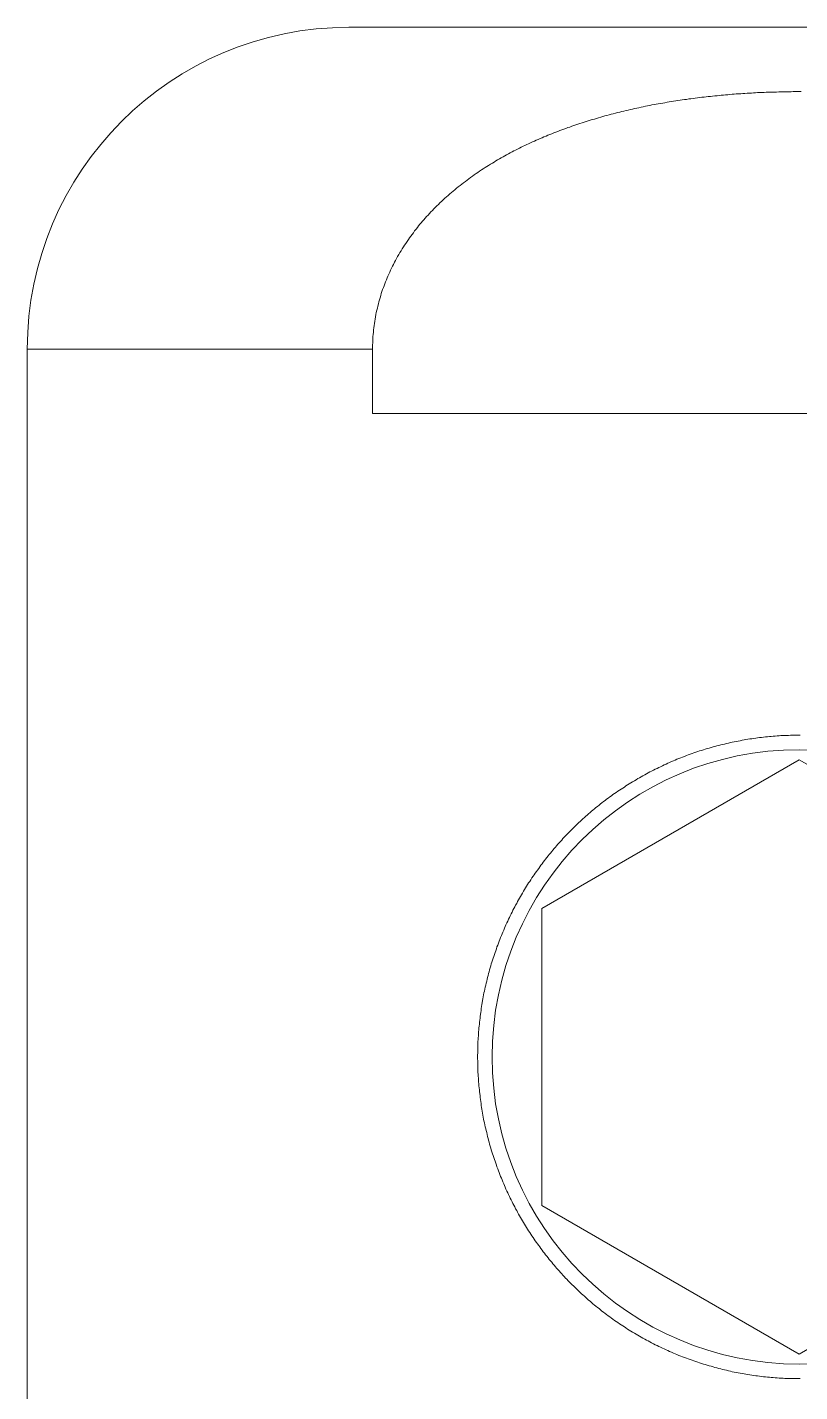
# Model space of a CAD drawing. Header units: millimetres. Extents: x 5622 to 8918, y 2044 to 6634.
# Drawn here: x 5752.42 to 5758.42, y 3713.23 to 3723.83 of the extents above; entities that cross this region are included whole.
import ezdxf

# ---------------------------------------------------------------- set-up
doc = ezdxf.new("R2010")
doc.units = ezdxf.units.MM
doc.layers.add('F_FERRAMENTA', color=253, linetype='Continuous', lineweight=5)

# ---------------------------------------------------------------- blocks, each defined once
blk = doc.blocks.new('PIEDINO_infilare_H.52_prospetto_fronte')
at = {"layer": 'F_FERRAMENTA'}
for p, q in [((-45528.253, 10925.219), (-45521.253, 10925.219)), ((-45524.769, 10924.719), (-45524.753, 10924.719)), ((-45524.738, 10924.719), (-45524.753, 10924.719)), ((-45524.722, 10924.719), (-45524.738, 10924.719)), ((-45524.706, 10924.719), (-45524.722, 10924.719)), ((-45524.69, 10924.718), (-45524.706, 10924.719)), ((-45524.674, 10924.718), (-45524.69, 10924.718)), ((-45524.658, 10924.718), (-45524.674, 10924.718)), ((-45524.642, 10924.718), (-45524.658, 10924.718)), ((-45524.626, 10924.717), (-45524.642, 10924.718)), ((-45524.61, 10924.717), (-45524.626, 10924.717)), ((-45524.594, 10924.717), (-45524.61, 10924.717)), ((-45524.577, 10924.716), (-45524.594, 10924.717)), ((-45524.561, 10924.716), (-45524.577, 10924.716)), ((-45524.545, 10924.715), (-45524.561, 10924.716)), ((-45524.529, 10924.715), (-45524.545, 10924.715)), ((-45524.512, 10924.714), (-45524.529, 10924.715)), ((-45524.496, 10924.714), (-45524.512, 10924.714)), ((-45524.48, 10924.713), (-45524.496, 10924.714)), ((-45524.463, 10924.712), (-45524.48, 10924.713)), ((-45524.447, 10924.712), (-45524.463, 10924.712)), ((-45524.43, 10924.711), (-45524.447, 10924.712)), ((-45524.414, 10924.71), (-45524.43, 10924.711)), ((-45524.397, 10924.709), (-45524.414, 10924.71)), ((-45524.381, 10924.708), (-45524.397, 10924.709)), ((-45524.364, 10924.707), (-45524.381, 10924.708)), ((-45524.348, 10924.706), (-45524.364, 10924.707)), ((-45524.331, 10924.705), (-45524.348, 10924.706)), ((-45524.314, 10924.704), (-45524.331, 10924.705)), ((-45524.298, 10924.703), (-45524.314, 10924.704)), ((-45524.281, 10924.702), (-45524.298, 10924.703)), ((-45524.264, 10924.701), (-45524.281, 10924.702)), ((-45524.248, 10924.699), (-45524.264, 10924.701)), ((-45524.231, 10924.698), (-45524.248, 10924.699)), ((-45524.214, 10924.697), (-45524.231, 10924.698)), ((-45524.198, 10924.695), (-45524.214, 10924.697)), ((-45524.181, 10924.694), (-45524.198, 10924.695)), ((-45524.164, 10924.692), (-45524.181, 10924.694)), ((-45524.147, 10924.691), (-45524.164, 10924.692)), ((-45524.13, 10924.689), (-45524.147, 10924.691)), ((-45524.114, 10924.687), (-45524.13, 10924.689)), ((-45524.097, 10924.686), (-45524.114, 10924.687)), ((-45524.08, 10924.684), (-45524.097, 10924.686)), ((-45524.063, 10924.682), (-45524.08, 10924.684)), ((-45524.046, 10924.68), (-45524.063, 10924.682)), ((-45524.029, 10924.678), (-45524.046, 10924.68)), ((-45524.013, 10924.677), (-45524.029, 10924.678)), ((-45523.996, 10924.675), (-45524.013, 10924.677)), ((-45523.979, 10924.673), (-45523.996, 10924.675)), ((-45523.962, 10924.67), (-45523.979, 10924.673)), ((-45523.945, 10924.668), (-45523.962, 10924.67)), ((-45523.928, 10924.666), (-45523.945, 10924.668)), ((-45523.911, 10924.664), (-45523.928, 10924.666)), ((-45523.894, 10924.662), (-45523.911, 10924.664)), ((-45523.877, 10924.659), (-45523.894, 10924.662)), ((-45523.861, 10924.657), (-45523.877, 10924.659)), ((-45523.844, 10924.654), (-45523.861, 10924.657)), ((-45523.827, 10924.652), (-45523.844, 10924.654)), ((-45523.81, 10924.649), (-45523.827, 10924.652)), ((-45523.793, 10924.647), (-45523.81, 10924.649)), ((-45523.776, 10924.644), (-45523.793, 10924.647)), ((-45523.759, 10924.641), (-45523.776, 10924.644)), ((-45523.742, 10924.639), (-45523.759, 10924.641)), ((-45523.726, 10924.636), (-45523.742, 10924.639)), ((-45523.709, 10924.633), (-45523.726, 10924.636)), ((-45523.692, 10924.63), (-45523.709, 10924.633)), ((-45523.675, 10924.627), (-45523.692, 10924.63)), ((-45523.658, 10924.624), (-45523.675, 10924.627)), ((-45523.641, 10924.621), (-45523.658, 10924.624)), ((-45523.625, 10924.618), (-45523.641, 10924.621)), ((-45523.608, 10924.615), (-45523.625, 10924.618)), ((-45523.591, 10924.611), (-45523.608, 10924.615)), ((-45523.574, 10924.608), (-45523.591, 10924.611)), ((-45523.557, 10924.605), (-45523.574, 10924.608)), ((-45523.541, 10924.601), (-45523.557, 10924.605)), ((-45523.524, 10924.598), (-45523.541, 10924.601)), ((-45523.507, 10924.594), (-45523.524, 10924.598)), ((-45523.491, 10924.591), (-45523.507, 10924.594)), ((-45523.474, 10924.587), (-45523.491, 10924.591)), ((-45523.457, 10924.583), (-45523.474, 10924.587)), ((-45523.441, 10924.58), (-45523.457, 10924.583)), ((-45523.424, 10924.576), (-45523.441, 10924.58)), ((-45523.407, 10924.572), (-45523.424, 10924.576)), ((-45523.391, 10924.568), (-45523.407, 10924.572)), ((-45523.374, 10924.564), (-45523.391, 10924.568)), ((-45523.358, 10924.56), (-45523.374, 10924.564)), ((-45523.341, 10924.556), (-45523.358, 10924.56)), ((-45523.325, 10924.552), (-45523.341, 10924.556)), ((-45523.308, 10924.547), (-45523.325, 10924.552)), ((-45523.292, 10924.543), (-45523.308, 10924.547)), ((-45523.275, 10924.539), (-45523.292, 10924.543)), ((-45523.259, 10924.534), (-45523.275, 10924.539)), ((-45523.243, 10924.53), (-45523.259, 10924.534)), ((-45523.226, 10924.525), (-45523.243, 10924.53)), ((-45523.21, 10924.521), (-45523.226, 10924.525)), ((-45523.194, 10924.516), (-45523.21, 10924.521)), ((-45523.178, 10924.511), (-45523.194, 10924.516)), ((-45523.161, 10924.506), (-45523.178, 10924.511)), ((-45523.145, 10924.502), (-45523.161, 10924.506)), ((-45523.129, 10924.497), (-45523.145, 10924.502)), ((-45523.113, 10924.492), (-45523.129, 10924.497)), ((-45523.097, 10924.487), (-45523.113, 10924.492)), ((-45523.081, 10924.482), (-45523.097, 10924.487)), ((-45523.065, 10924.476), (-45523.081, 10924.482)), ((-45523.049, 10924.471), (-45523.065, 10924.476)), ((-45523.033, 10924.466), (-45523.049, 10924.471)), ((-45523.017, 10924.461), (-45523.033, 10924.466)), ((-45523.001, 10924.455), (-45523.017, 10924.461)), ((-45522.986, 10924.45), (-45523.001, 10924.455)), ((-45522.97, 10924.444), (-45522.986, 10924.45)), ((-45522.954, 10924.439), (-45522.97, 10924.444)), ((-45522.939, 10924.433), (-45522.954, 10924.439)), ((-45522.923, 10924.427), (-45522.939, 10924.433)), ((-45522.907, 10924.422), (-45522.923, 10924.427)), ((-45522.892, 10924.416), (-45522.907, 10924.422)), ((-45522.876, 10924.41), (-45522.892, 10924.416)), ((-45522.861, 10924.404), (-45522.876, 10924.41)), ((-45522.846, 10924.398), (-45522.861, 10924.404)), ((-45522.83, 10924.392), (-45522.846, 10924.398)), ((-45522.815, 10924.386), (-45522.83, 10924.392)), ((-45522.8, 10924.38), (-45522.815, 10924.386)), ((-45522.785, 10924.374), (-45522.8, 10924.38)), ((-45522.769, 10924.367), (-45522.785, 10924.374)), ((-45522.754, 10924.361), (-45522.769, 10924.367)), ((-45522.739, 10924.354), (-45522.754, 10924.361)), ((-45522.724, 10924.348), (-45522.739, 10924.354)), ((-45522.709, 10924.341), (-45522.724, 10924.348)), ((-45522.695, 10924.335), (-45522.709, 10924.341)), ((-45522.68, 10924.328), (-45522.695, 10924.335)), ((-45522.665, 10924.321), (-45522.68, 10924.328)), ((-45522.65, 10924.314), (-45522.665, 10924.321)), ((-45522.636, 10924.308), (-45522.65, 10924.314)), ((-45522.621, 10924.301), (-45522.636, 10924.308)), ((-45522.607, 10924.294), (-45522.621, 10924.301)), ((-45522.592, 10924.287), (-45522.607, 10924.294)), ((-45522.578, 10924.279), (-45522.592, 10924.287)), ((-45522.563, 10924.272), (-45522.578, 10924.279)), ((-45522.549, 10924.265), (-45522.563, 10924.272)), ((-45522.535, 10924.258), (-45522.549, 10924.265)), ((-45522.521, 10924.25), (-45522.535, 10924.258)), ((-45522.507, 10924.243), (-45522.521, 10924.25)), ((-45522.493, 10924.235), (-45522.507, 10924.243)), ((-45522.479, 10924.228), (-45522.493, 10924.235)), ((-45522.465, 10924.22), (-45522.479, 10924.228)), ((-45522.451, 10924.212), (-45522.465, 10924.22)), ((-45522.437, 10924.205), (-45522.451, 10924.212)), ((-45522.423, 10924.197), (-45522.437, 10924.205)), ((-45522.409, 10924.189), (-45522.423, 10924.197)), ((-45522.396, 10924.18), (-45522.409, 10924.189)), ((-45522.382, 10924.172), (-45522.396, 10924.18)), ((-45522.368, 10924.164), (-45522.382, 10924.172)), ((-45522.354, 10924.155), (-45522.368, 10924.164)), ((-45522.339, 10924.146), (-45522.354, 10924.155)), ((-45522.325, 10924.137), (-45522.339, 10924.146)), ((-45522.311, 10924.129), (-45522.325, 10924.137)), ((-45522.297, 10924.119), (-45522.311, 10924.129)), ((-45522.283, 10924.11), (-45522.297, 10924.119)), ((-45522.269, 10924.101), (-45522.283, 10924.11)), ((-45522.255, 10924.091), (-45522.269, 10924.101)), ((-45522.241, 10924.082), (-45522.255, 10924.091)), ((-45522.227, 10924.072), (-45522.241, 10924.082)), ((-45522.213, 10924.062), (-45522.227, 10924.072)), ((-45522.199, 10924.052), (-45522.213, 10924.062)), ((-45522.185, 10924.042), (-45522.199, 10924.052)), ((-45522.171, 10924.032), (-45522.185, 10924.042)), ((-45522.158, 10924.021), (-45522.171, 10924.032)), ((-45522.144, 10924.011), (-45522.158, 10924.021)), ((-45522.13, 10924.001), (-45522.144, 10924.011)), ((-45522.117, 10923.99), (-45522.13, 10924.001)), ((-45522.103, 10923.979), (-45522.117, 10923.99)), ((-45522.09, 10923.968), (-45522.103, 10923.979)), ((-45522.076, 10923.957), (-45522.09, 10923.968)), ((-45522.063, 10923.946), (-45522.076, 10923.957)), ((-45522.05, 10923.935), (-45522.063, 10923.946)), ((-45522.037, 10923.924), (-45522.05, 10923.935)), ((-45522.024, 10923.913), (-45522.037, 10923.924)), ((-45522.011, 10923.901), (-45522.024, 10923.913)), ((-45521.999, 10923.89), (-45522.011, 10923.901)), ((-45521.986, 10923.878), (-45521.999, 10923.89)), ((-45521.974, 10923.867), (-45521.986, 10923.878)), ((-45521.961, 10923.855), (-45521.974, 10923.867)), ((-45521.949, 10923.843), (-45521.961, 10923.855)), ((-45521.937, 10923.832), (-45521.949, 10923.843)), ((-45521.925, 10923.82), (-45521.937, 10923.832)), ((-45521.914, 10923.808), (-45521.925, 10923.82)), ((-45521.902, 10923.796), (-45521.914, 10923.808)), ((-45521.891, 10923.784), (-45521.902, 10923.796)), ((-45521.879, 10923.772), (-45521.891, 10923.784)), ((-45521.868, 10923.76), (-45521.879, 10923.772)), ((-45521.857, 10923.748), (-45521.868, 10923.76)), ((-45521.847, 10923.736), (-45521.857, 10923.748)), ((-45521.836, 10923.724), (-45521.847, 10923.736)), ((-45521.826, 10923.712), (-45521.836, 10923.724)), ((-45521.815, 10923.7), (-45521.826, 10923.712)), ((-45521.805, 10923.688), (-45521.815, 10923.7)), ((-45521.795, 10923.675), (-45521.805, 10923.688)), ((-45521.785, 10923.663), (-45521.795, 10923.675)), ((-45521.775, 10923.65), (-45521.785, 10923.663)), ((-45521.764, 10923.637), (-45521.775, 10923.65)), ((-45521.754, 10923.623), (-45521.764, 10923.637)), ((-45521.744, 10923.61), (-45521.754, 10923.623)), ((-45521.734, 10923.596), (-45521.744, 10923.61)), ((-45521.724, 10923.583), (-45521.734, 10923.596)), ((-45521.715, 10923.569), (-45521.724, 10923.583)), ((-45521.705, 10923.555), (-45521.715, 10923.569)), ((-45521.695, 10923.54), (-45521.705, 10923.555)), ((-45521.686, 10923.526), (-45521.695, 10923.54)), ((-45521.677, 10923.512), (-45521.686, 10923.526)), ((-45521.667, 10923.497), (-45521.677, 10923.512)), ((-45521.658, 10923.482), (-45521.667, 10923.497)), ((-45521.649, 10923.468), (-45521.658, 10923.482)), ((-45521.641, 10923.453), (-45521.649, 10923.468)), ((-45521.632, 10923.438), (-45521.641, 10923.453)), ((-45521.624, 10923.423), (-45521.632, 10923.438)), ((-45521.615, 10923.408), (-45521.624, 10923.423)), ((-45521.607, 10923.393), (-45521.615, 10923.408)), ((-45521.6, 10923.377), (-45521.607, 10923.393)), ((-45521.592, 10923.362), (-45521.6, 10923.377)), ((-45521.584, 10923.347), (-45521.592, 10923.362)), ((-45521.577, 10923.332), (-45521.584, 10923.347)), ((-45521.57, 10923.317), (-45521.577, 10923.332)), ((-45521.563, 10923.301), (-45521.57, 10923.317)), ((-45521.556, 10923.286), (-45521.563, 10923.301)), ((-45521.55, 10923.271), (-45521.556, 10923.286)), ((-45521.544, 10923.256), (-45521.55, 10923.271)), ((-45521.538, 10923.241), (-45521.544, 10923.256)), ((-45521.532, 10923.226), (-45521.538, 10923.241)), ((-45521.526, 10923.211), (-45521.532, 10923.226)), ((-45521.521, 10923.196), (-45521.526, 10923.211)), ((-45521.515, 10923.181), (-45521.521, 10923.196)), ((-45521.51, 10923.166), (-45521.515, 10923.181)), ((-45521.505, 10923.15), (-45521.51, 10923.166)), ((-45521.5, 10923.134), (-45521.505, 10923.15)), ((-45521.495, 10923.118), (-45521.5, 10923.134)), ((-45521.491, 10923.102), (-45521.495, 10923.118)), ((-45521.486, 10923.086), (-45521.491, 10923.102)), ((-45521.482, 10923.07), (-45521.486, 10923.086)), ((-45521.478, 10923.053), (-45521.482, 10923.07)), ((-45521.474, 10923.036), (-45521.478, 10923.053)), ((-45521.47, 10923.02), (-45521.474, 10923.036)), ((-45521.466, 10923.003), (-45521.47, 10923.02)), ((-45521.463, 10922.986), (-45521.466, 10923.003)), ((-45521.46, 10922.969), (-45521.463, 10922.986)), ((-45521.457, 10922.952), (-45521.46, 10922.969)), ((-45521.454, 10922.935), (-45521.457, 10922.952)), ((-45521.451, 10922.918), (-45521.454, 10922.935)), ((-45521.449, 10922.901), (-45521.451, 10922.918)), ((-45521.447, 10922.884), (-45521.449, 10922.901)), ((-45521.445, 10922.867), (-45521.447, 10922.884)), ((-45521.443, 10922.85), (-45521.445, 10922.867)), ((-45521.442, 10922.833), (-45521.443, 10922.85)), ((-45521.44, 10922.816), (-45521.442, 10922.833)), ((-45521.439, 10922.8), (-45521.44, 10922.816)), ((-45521.438, 10922.783), (-45521.439, 10922.8)), ((-45521.438, 10922.767), (-45521.438, 10922.783)), ((-45521.437, 10922.751), (-45521.438, 10922.767)), ((-45521.437, 10922.735), (-45521.437, 10922.751)), ((-45521.437, 10922.719), (-45521.437, 10922.735)), ((-45521.437, 10922.719), (-45518.753, 10922.719)), ((-45521.437, 10922.219), (-45521.437, 10922.719)), ((-45518.753, 10865.219), (-45518.753, 10922.719)), ((-45528.07, 10922.219), (-45521.437, 10922.219)), ((-45524.761, 10919.719), (-45524.746, 10919.719)), ((-45524.731, 10919.719), (-45524.746, 10919.719)), ((-45524.716, 10919.718), (-45524.731, 10919.719)), ((-45524.701, 10919.718), (-45524.716, 10919.718)), ((-45524.686, 10919.718), (-45524.701, 10919.718)), ((-45524.671, 10919.717), (-45524.686, 10919.718)), ((-45524.657, 10919.717), (-45524.671, 10919.717)), ((-45524.642, 10919.716), (-45524.657, 10919.717)), ((-45524.627, 10919.715), (-45524.642, 10919.716)), ((-45524.611, 10919.715), (-45524.627, 10919.715)), ((-45524.596, 10919.714), (-45524.611, 10919.715)), ((-45524.581, 10919.713), (-45524.596, 10919.714)), ((-45524.566, 10919.712), (-45524.581, 10919.713)), ((-45524.551, 10919.71), (-45524.566, 10919.712)), ((-45524.536, 10919.709), (-45524.551, 10919.71)), ((-45524.521, 10919.708), (-45524.536, 10919.709)), ((-45524.506, 10919.706), (-45524.521, 10919.708)), ((-45524.491, 10919.705), (-45524.506, 10919.706)), ((-45524.476, 10919.703), (-45524.491, 10919.705)), ((-45524.46, 10919.701), (-45524.476, 10919.703)), ((-45524.445, 10919.7), (-45524.46, 10919.701)), ((-45524.43, 10919.698), (-45524.445, 10919.7)), ((-45524.415, 10919.696), (-45524.43, 10919.698)), ((-45524.4, 10919.694), (-45524.415, 10919.696)), ((-45524.385, 10919.691), (-45524.4, 10919.694)), ((-45524.369, 10919.689), (-45524.385, 10919.691)), ((-45524.354, 10919.687), (-45524.369, 10919.689)), ((-45524.339, 10919.684), (-45524.354, 10919.687)), ((-45524.324, 10919.682), (-45524.339, 10919.684)), ((-45524.309, 10919.679), (-45524.324, 10919.682)), ((-45524.294, 10919.676), (-45524.309, 10919.679)), ((-45524.278, 10919.673), (-45524.294, 10919.676)), ((-45524.263, 10919.67), (-45524.278, 10919.673)), ((-45524.248, 10919.667), (-45524.263, 10919.67)), ((-45524.233, 10919.664), (-45524.248, 10919.667)), ((-45524.218, 10919.661), (-45524.233, 10919.664)), ((-45524.203, 10919.657), (-45524.218, 10919.661)), ((-45524.188, 10919.654), (-45524.203, 10919.657)), ((-45524.173, 10919.65), (-45524.188, 10919.654)), ((-45524.158, 10919.647), (-45524.173, 10919.65)), ((-45524.143, 10919.643), (-45524.158, 10919.647)), ((-45524.128, 10919.639), (-45524.143, 10919.643)), ((-45524.113, 10919.635), (-45524.128, 10919.639)), ((-45524.098, 10919.631), (-45524.113, 10919.635)), ((-45524.083, 10919.627), (-45524.098, 10919.631)), ((-45524.068, 10919.623), (-45524.083, 10919.627)), ((-45524.053, 10919.618), (-45524.068, 10919.623)), ((-45524.038, 10919.614), (-45524.053, 10919.618)), ((-45524.023, 10919.61), (-45524.038, 10919.614)), ((-45524.008, 10919.605), (-45524.023, 10919.61)), ((-45523.993, 10919.6), (-45524.008, 10919.605)), ((-45523.978, 10919.596), (-45523.993, 10919.6)), ((-45523.964, 10919.591), (-45523.978, 10919.596)), ((-45523.949, 10919.586), (-45523.964, 10919.591)), ((-45523.934, 10919.581), (-45523.949, 10919.586)), ((-45523.92, 10919.576), (-45523.934, 10919.581)), ((-45523.905, 10919.57), (-45523.92, 10919.576)), ((-45526.753, 10918.373), (-45524.753, 10919.528)), ((-45522.753, 10918.373), (-45524.753, 10919.528)), ((-45523.89, 10919.565), (-45523.905, 10919.57)), ((-45523.876, 10919.56), (-45523.89, 10919.565)), ((-45523.861, 10919.554), (-45523.876, 10919.56)), ((-45523.847, 10919.548), (-45523.861, 10919.554)), ((-45523.832, 10919.543), (-45523.847, 10919.548)), ((-45523.818, 10919.537), (-45523.832, 10919.543)), ((-45523.803, 10919.531), (-45523.818, 10919.537)), ((-45523.789, 10919.525), (-45523.803, 10919.531)), ((-45523.775, 10919.519), (-45523.789, 10919.525)), ((-45523.76, 10919.513), (-45523.775, 10919.519)), ((-45523.746, 10919.507), (-45523.76, 10919.513)), ((-45523.732, 10919.501), (-45523.746, 10919.507)), ((-45523.718, 10919.494), (-45523.732, 10919.501)), ((-45523.704, 10919.488), (-45523.718, 10919.494)), ((-45523.69, 10919.481), (-45523.704, 10919.488)), ((-45523.676, 10919.474), (-45523.69, 10919.481)), ((-45523.662, 10919.468), (-45523.676, 10919.474)), ((-45523.648, 10919.461), (-45523.662, 10919.468)), ((-45523.634, 10919.454), (-45523.648, 10919.461)), ((-45523.62, 10919.447), (-45523.634, 10919.454)), ((-45523.606, 10919.44), (-45523.62, 10919.447)), ((-45523.593, 10919.433), (-45523.606, 10919.44)), ((-45523.579, 10919.426), (-45523.593, 10919.433)), ((-45523.565, 10919.418), (-45523.579, 10919.426)), ((-45523.552, 10919.411), (-45523.565, 10919.418)), ((-45523.538, 10919.404), (-45523.552, 10919.411)), ((-45523.525, 10919.396), (-45523.538, 10919.404)), ((-45523.511, 10919.388), (-45523.525, 10919.396)), ((-45523.498, 10919.381), (-45523.511, 10919.388)), ((-45523.485, 10919.373), (-45523.498, 10919.381)), ((-45523.472, 10919.365), (-45523.485, 10919.373)), ((-45523.458, 10919.357), (-45523.472, 10919.365)), ((-45523.445, 10919.349), (-45523.458, 10919.357)), ((-45523.432, 10919.341), (-45523.445, 10919.349)), ((-45523.419, 10919.333), (-45523.432, 10919.341)), ((-45523.406, 10919.325), (-45523.419, 10919.333)), ((-45523.394, 10919.316), (-45523.406, 10919.325)), ((-45523.381, 10919.308), (-45523.394, 10919.316)), ((-45523.368, 10919.3), (-45523.381, 10919.308)), ((-45523.355, 10919.291), (-45523.368, 10919.3)), ((-45523.343, 10919.283), (-45523.355, 10919.291)), ((-45523.33, 10919.274), (-45523.343, 10919.283)), ((-45523.318, 10919.265), (-45523.33, 10919.274)), ((-45523.305, 10919.257), (-45523.318, 10919.265)), ((-45523.293, 10919.248), (-45523.305, 10919.257)), ((-45523.281, 10919.239), (-45523.293, 10919.248)), ((-45523.268, 10919.23), (-45523.281, 10919.239)), ((-45523.256, 10919.221), (-45523.268, 10919.23)), ((-45523.244, 10919.212), (-45523.256, 10919.221)), ((-45523.232, 10919.203), (-45523.244, 10919.212)), ((-45523.22, 10919.193), (-45523.232, 10919.203)), ((-45523.209, 10919.184), (-45523.22, 10919.193)), ((-45523.197, 10919.175), (-45523.209, 10919.184)), ((-45523.185, 10919.165), (-45523.197, 10919.175)), ((-45523.173, 10919.156), (-45523.185, 10919.165)), ((-45523.162, 10919.147), (-45523.173, 10919.156)), ((-45523.15, 10919.137), (-45523.162, 10919.147)), ((-45523.139, 10919.127), (-45523.15, 10919.137)), ((-45523.128, 10919.118), (-45523.139, 10919.127)), ((-45523.116, 10919.108), (-45523.128, 10919.118)), ((-45523.105, 10919.098), (-45523.116, 10919.108)), ((-45523.094, 10919.089), (-45523.105, 10919.098)), ((-45523.083, 10919.079), (-45523.094, 10919.089)), ((-45523.072, 10919.069), (-45523.083, 10919.079)), ((-45523.061, 10919.059), (-45523.072, 10919.069)), ((-45523.05, 10919.049), (-45523.061, 10919.059)), ((-45523.04, 10919.039), (-45523.05, 10919.049)), ((-45523.029, 10919.029), (-45523.04, 10919.039)), ((-45523.019, 10919.019), (-45523.029, 10919.029)), ((-45523.008, 10919.009), (-45523.019, 10919.019)), ((-45522.998, 10918.998), (-45523.008, 10919.009)), ((-45522.987, 10918.988), (-45522.998, 10918.998)), ((-45522.977, 10918.978), (-45522.987, 10918.988)), ((-45522.967, 10918.968), (-45522.977, 10918.978)), ((-45522.957, 10918.957), (-45522.967, 10918.968)), ((-45522.947, 10918.947), (-45522.957, 10918.957)), ((-45522.937, 10918.936), (-45522.947, 10918.947)), ((-45522.927, 10918.925), (-45522.937, 10918.936)), ((-45522.917, 10918.915), (-45522.927, 10918.925)), ((-45522.907, 10918.904), (-45522.917, 10918.915)), ((-45522.897, 10918.893), (-45522.907, 10918.904)), ((-45522.887, 10918.882), (-45522.897, 10918.893)), ((-45522.877, 10918.871), (-45522.887, 10918.882)), ((-45522.867, 10918.86), (-45522.877, 10918.871)), ((-45522.858, 10918.848), (-45522.867, 10918.86)), ((-45522.848, 10918.837), (-45522.858, 10918.848)), ((-45522.838, 10918.826), (-45522.848, 10918.837)), ((-45522.829, 10918.814), (-45522.838, 10918.826)), ((-45522.819, 10918.803), (-45522.829, 10918.814)), ((-45522.81, 10918.791), (-45522.819, 10918.803)), ((-45522.801, 10918.78), (-45522.81, 10918.791)), ((-45522.791, 10918.768), (-45522.801, 10918.78)), ((-45522.782, 10918.756), (-45522.791, 10918.768)), ((-45522.773, 10918.744), (-45522.782, 10918.756)), ((-45522.764, 10918.732), (-45522.773, 10918.744)), ((-45522.755, 10918.72), (-45522.764, 10918.732)), ((-45522.746, 10918.708), (-45522.755, 10918.72)), ((-45522.737, 10918.696), (-45522.746, 10918.708)), ((-45522.728, 10918.684), (-45522.737, 10918.696)), ((-45522.719, 10918.671), (-45522.728, 10918.684)), ((-45522.71, 10918.659), (-45522.719, 10918.671)), ((-45522.701, 10918.647), (-45522.71, 10918.659)), ((-45522.693, 10918.634), (-45522.701, 10918.647)), ((-45522.684, 10918.622), (-45522.693, 10918.634)), ((-45522.676, 10918.609), (-45522.684, 10918.622)), ((-45522.667, 10918.596), (-45522.676, 10918.609)), ((-45522.659, 10918.583), (-45522.667, 10918.596)), ((-45522.65, 10918.571), (-45522.659, 10918.583)), ((-45522.642, 10918.558), (-45522.65, 10918.571)), ((-45522.634, 10918.545), (-45522.642, 10918.558)), ((-45522.626, 10918.532), (-45522.634, 10918.545)), ((-45522.618, 10918.519), (-45522.626, 10918.532)), ((-45522.61, 10918.506), (-45522.618, 10918.519)), ((-45522.602, 10918.492), (-45522.61, 10918.506)), ((-45522.594, 10918.479), (-45522.602, 10918.492)), ((-45522.587, 10918.466), (-45522.594, 10918.479)), ((-45522.579, 10918.452), (-45522.587, 10918.466)), ((-45522.572, 10918.439), (-45522.579, 10918.452)), ((-45522.564, 10918.426), (-45522.572, 10918.439)), ((-45522.557, 10918.412), (-45522.564, 10918.426)), ((-45522.549, 10918.399), (-45522.557, 10918.412)), ((-45522.753, 10916.064), (-45522.753, 10918.373)), ((-45522.542, 10918.385), (-45522.549, 10918.399)), ((-45522.535, 10918.371), (-45522.542, 10918.385)), ((-45522.528, 10918.358), (-45522.535, 10918.371)), ((-45522.521, 10918.344), (-45522.528, 10918.358)), ((-45522.514, 10918.33), (-45522.521, 10918.344)), ((-45522.507, 10918.316), (-45522.514, 10918.33)), ((-45522.5, 10918.302), (-45522.507, 10918.316)), ((-45522.494, 10918.288), (-45522.5, 10918.302)), ((-45522.487, 10918.274), (-45522.494, 10918.288)), ((-45522.481, 10918.26), (-45522.487, 10918.274)), ((-45522.474, 10918.246), (-45522.481, 10918.26)), ((-45522.468, 10918.232), (-45522.474, 10918.246)), ((-45522.462, 10918.218), (-45522.468, 10918.232)), ((-45522.456, 10918.203), (-45522.462, 10918.218)), ((-45522.449, 10918.189), (-45522.456, 10918.203)), ((-45522.444, 10918.175), (-45522.449, 10918.189)), ((-45522.438, 10918.161), (-45522.444, 10918.175)), ((-45522.432, 10918.146), (-45522.438, 10918.161)), ((-45522.426, 10918.132), (-45522.432, 10918.146)), ((-45522.421, 10918.117), (-45522.426, 10918.132)), ((-45522.415, 10918.103), (-45522.421, 10918.117)), ((-45522.41, 10918.088), (-45522.415, 10918.103)), ((-45522.404, 10918.074), (-45522.41, 10918.088)), ((-45522.399, 10918.059), (-45522.404, 10918.074)), ((-45522.394, 10918.044), (-45522.399, 10918.059)), ((-45522.389, 10918.03), (-45522.394, 10918.044)), ((-45522.384, 10918.015), (-45522.389, 10918.03)), ((-45522.379, 10918), (-45522.384, 10918.015)), ((-45522.374, 10917.986), (-45522.379, 10918)), ((-45522.369, 10917.971), (-45522.374, 10917.986)), ((-45522.365, 10917.956), (-45522.369, 10917.971)), ((-45522.36, 10917.941), (-45522.365, 10917.956)), ((-45522.356, 10917.926), (-45522.36, 10917.941)), ((-45522.351, 10917.911), (-45522.356, 10917.926)), ((-45522.347, 10917.896), (-45522.351, 10917.911)), ((-45522.343, 10917.881), (-45522.347, 10917.896)), ((-45522.339, 10917.867), (-45522.343, 10917.881)), ((-45522.335, 10917.852), (-45522.339, 10917.867)), ((-45522.331, 10917.837), (-45522.335, 10917.852)), ((-45522.327, 10917.822), (-45522.331, 10917.837)), ((-45522.324, 10917.807), (-45522.327, 10917.822)), ((-45522.32, 10917.791), (-45522.324, 10917.807)), ((-45522.316, 10917.776), (-45522.32, 10917.791)), ((-45522.313, 10917.761), (-45522.316, 10917.776)), ((-45522.31, 10917.746), (-45522.313, 10917.761)), ((-45522.307, 10917.731), (-45522.31, 10917.746)), ((-45522.303, 10917.716), (-45522.307, 10917.731)), ((-45522.3, 10917.701), (-45522.303, 10917.716)), ((-45522.297, 10917.686), (-45522.3, 10917.701)), ((-45522.295, 10917.671), (-45522.297, 10917.686)), ((-45522.292, 10917.656), (-45522.295, 10917.671)), ((-45522.289, 10917.64), (-45522.292, 10917.656)), ((-45522.287, 10917.625), (-45522.289, 10917.64)), ((-45522.284, 10917.61), (-45522.287, 10917.625)), ((-45522.282, 10917.595), (-45522.284, 10917.61)), ((-45522.28, 10917.58), (-45522.282, 10917.595)), ((-45522.278, 10917.565), (-45522.28, 10917.58)), ((-45522.275, 10917.55), (-45522.278, 10917.565)), ((-45522.273, 10917.534), (-45522.275, 10917.55)), ((-45522.272, 10917.519), (-45522.273, 10917.534)), ((-45522.27, 10917.504), (-45522.272, 10917.519)), ((-45522.268, 10917.489), (-45522.27, 10917.504)), ((-45522.267, 10917.474), (-45522.268, 10917.489)), ((-45522.265, 10917.459), (-45522.267, 10917.474)), ((-45522.264, 10917.444), (-45522.265, 10917.459)), ((-45522.262, 10917.428), (-45522.264, 10917.444)), ((-45522.261, 10917.413), (-45522.262, 10917.428)), ((-45522.26, 10917.398), (-45522.261, 10917.413)), ((-45522.259, 10917.383), (-45522.26, 10917.398)), ((-45522.258, 10917.368), (-45522.259, 10917.383)), ((-45522.257, 10917.353), (-45522.258, 10917.368)), ((-45522.256, 10917.338), (-45522.257, 10917.353)), ((-45522.256, 10917.323), (-45522.256, 10917.338)), ((-45522.255, 10917.308), (-45522.256, 10917.323)), ((-45522.255, 10917.293), (-45522.255, 10917.308)), ((-45522.254, 10917.278), (-45522.255, 10917.293)), ((-45522.254, 10917.263), (-45522.254, 10917.278)), ((-45522.254, 10917.248), (-45522.254, 10917.263)), ((-45522.253, 10917.234), (-45522.254, 10917.248)), ((-45522.255, 10917.144), (-45522.254, 10917.159)), ((-45522.255, 10917.129), (-45522.255, 10917.144)), ((-45522.254, 10917.189), (-45522.253, 10917.204)), ((-45522.254, 10917.174), (-45522.254, 10917.189)), ((-45522.254, 10917.159), (-45522.254, 10917.174)), ((-45522.253, 10917.219), (-45522.253, 10917.234)), ((-45522.253, 10917.204), (-45522.253, 10917.219)), ((-45522.261, 10917.024), (-45522.26, 10917.039)), ((-45522.26, 10917.039), (-45522.259, 10917.054)), ((-45522.259, 10917.054), (-45522.258, 10917.069)), ((-45522.258, 10917.069), (-45522.257, 10917.084)), ((-45522.257, 10917.084), (-45522.256, 10917.099)), ((-45522.256, 10917.114), (-45522.255, 10917.129)), ((-45522.256, 10917.099), (-45522.256, 10917.114)), ((-45522.272, 10916.918), (-45522.27, 10916.933)), ((-45522.27, 10916.933), (-45522.268, 10916.949)), ((-45522.268, 10916.949), (-45522.267, 10916.964)), ((-45522.267, 10916.964), (-45522.265, 10916.979)), ((-45522.265, 10916.979), (-45522.264, 10916.994)), ((-45522.264, 10916.994), (-45522.262, 10917.009)), ((-45522.262, 10917.009), (-45522.261, 10917.024)), ((-45522.287, 10916.812), (-45522.284, 10916.827)), ((-45522.284, 10916.827), (-45522.282, 10916.842)), ((-45522.282, 10916.842), (-45522.28, 10916.858)), ((-45522.28, 10916.858), (-45522.278, 10916.873)), ((-45522.278, 10916.873), (-45522.275, 10916.888)), ((-45522.275, 10916.888), (-45522.273, 10916.903)), ((-45522.273, 10916.903), (-45522.272, 10916.918)), ((-45522.307, 10916.706), (-45522.303, 10916.721)), ((-45522.303, 10916.721), (-45522.3, 10916.736)), ((-45522.3, 10916.736), (-45522.297, 10916.752)), ((-45522.297, 10916.752), (-45522.295, 10916.767)), ((-45522.295, 10916.767), (-45522.292, 10916.782)), ((-45522.292, 10916.782), (-45522.289, 10916.797)), ((-45522.289, 10916.797), (-45522.287, 10916.812)), ((-45522.331, 10916.601), (-45522.327, 10916.616)), ((-45522.327, 10916.616), (-45522.324, 10916.631)), ((-45522.324, 10916.631), (-45522.32, 10916.646)), ((-45522.32, 10916.646), (-45522.316, 10916.661)), ((-45522.316, 10916.661), (-45522.313, 10916.676)), ((-45522.313, 10916.676), (-45522.31, 10916.691)), ((-45522.31, 10916.691), (-45522.307, 10916.706)), ((-45522.36, 10916.496), (-45522.356, 10916.511)), ((-45522.356, 10916.511), (-45522.351, 10916.526)), ((-45522.351, 10916.526), (-45522.347, 10916.541)), ((-45522.347, 10916.541), (-45522.343, 10916.556)), ((-45522.343, 10916.556), (-45522.339, 10916.571)), ((-45522.339, 10916.571), (-45522.335, 10916.586)), ((-45522.335, 10916.586), (-45522.331, 10916.601)), ((-45522.394, 10916.393), (-45522.389, 10916.408)), ((-45522.389, 10916.408), (-45522.384, 10916.422)), ((-45522.384, 10916.422), (-45522.379, 10916.437)), ((-45522.379, 10916.437), (-45522.374, 10916.452)), ((-45522.374, 10916.452), (-45522.369, 10916.467)), ((-45522.369, 10916.467), (-45522.365, 10916.482)), ((-45522.365, 10916.482), (-45522.36, 10916.496)), ((-45522.438, 10916.277), (-45522.432, 10916.291)), ((-45522.432, 10916.291), (-45522.426, 10916.306)), ((-45522.426, 10916.306), (-45522.421, 10916.32)), ((-45522.421, 10916.32), (-45522.415, 10916.335)), ((-45522.415, 10916.335), (-45522.41, 10916.349)), ((-45522.41, 10916.349), (-45522.404, 10916.364)), ((-45522.404, 10916.364), (-45522.399, 10916.378)), ((-45522.399, 10916.378), (-45522.394, 10916.393)), ((-45522.481, 10916.177), (-45522.474, 10916.191)), ((-45522.474, 10916.191), (-45522.468, 10916.206)), ((-45522.468, 10916.206), (-45522.462, 10916.22)), ((-45522.462, 10916.22), (-45522.456, 10916.234)), ((-45522.456, 10916.234), (-45522.449, 10916.248)), ((-45522.449, 10916.248), (-45522.444, 10916.263)), ((-45522.444, 10916.263), (-45522.438, 10916.277)), ((-45522.535, 10916.066), (-45522.528, 10916.08)), ((-45522.528, 10916.08), (-45522.521, 10916.094)), ((-45522.521, 10916.094), (-45522.514, 10916.108)), ((-45522.514, 10916.108), (-45522.507, 10916.121)), ((-45522.507, 10916.121), (-45522.5, 10916.135)), ((-45522.5, 10916.135), (-45522.494, 10916.149)), ((-45522.494, 10916.149), (-45522.487, 10916.163)), ((-45522.487, 10916.163), (-45522.481, 10916.177)), ((-45524.753, 10914.909), (-45526.753, 10916.064)), ((-45524.753, 10914.909), (-45522.753, 10916.064)), ((-45522.594, 10915.958), (-45522.587, 10915.972)), ((-45522.587, 10915.972), (-45522.579, 10915.985)), ((-45522.579, 10915.985), (-45522.572, 10915.998)), ((-45522.572, 10915.998), (-45522.564, 10916.012)), ((-45522.564, 10916.012), (-45522.557, 10916.025)), ((-45522.557, 10916.025), (-45522.549, 10916.039)), ((-45522.549, 10916.039), (-45522.542, 10916.053)), ((-45522.542, 10916.053), (-45522.535, 10916.066)), ((-45522.659, 10915.854), (-45522.65, 10915.867)), ((-45522.65, 10915.867), (-45522.642, 10915.88)), ((-45522.642, 10915.88), (-45522.634, 10915.893)), ((-45522.634, 10915.893), (-45522.626, 10915.906)), ((-45522.626, 10915.906), (-45522.618, 10915.919)), ((-45522.618, 10915.919), (-45522.61, 10915.932)), ((-45522.61, 10915.932), (-45522.602, 10915.945)), ((-45522.602, 10915.945), (-45522.594, 10915.958)), ((-45522.728, 10915.754), (-45522.719, 10915.766)), ((-45522.719, 10915.766), (-45522.71, 10915.778)), ((-45522.71, 10915.778), (-45522.701, 10915.791)), ((-45522.701, 10915.791), (-45522.693, 10915.803)), ((-45522.693, 10915.803), (-45522.684, 10915.816)), ((-45522.684, 10915.816), (-45522.676, 10915.829)), ((-45522.676, 10915.829), (-45522.667, 10915.841)), ((-45522.667, 10915.841), (-45522.659, 10915.854)), ((-45522.81, 10915.646), (-45522.801, 10915.658)), ((-45522.801, 10915.658), (-45522.791, 10915.67)), ((-45522.791, 10915.67), (-45522.782, 10915.681)), ((-45522.782, 10915.681), (-45522.773, 10915.693)), ((-45522.773, 10915.693), (-45522.764, 10915.705)), ((-45522.764, 10915.705), (-45522.755, 10915.717)), ((-45522.755, 10915.717), (-45522.746, 10915.729)), ((-45522.746, 10915.729), (-45522.737, 10915.742)), ((-45522.737, 10915.742), (-45522.728, 10915.754)), ((-45522.897, 10915.545), (-45522.887, 10915.556)), ((-45522.887, 10915.556), (-45522.877, 10915.567)), ((-45522.877, 10915.567), (-45522.867, 10915.578)), ((-45522.867, 10915.578), (-45522.858, 10915.589)), ((-45522.858, 10915.589), (-45522.848, 10915.6)), ((-45522.848, 10915.6), (-45522.838, 10915.612)), ((-45522.838, 10915.612), (-45522.829, 10915.623)), ((-45522.829, 10915.623), (-45522.819, 10915.635)), ((-45522.819, 10915.635), (-45522.81, 10915.646)), ((-45522.998, 10915.439), (-45522.987, 10915.449)), ((-45522.987, 10915.449), (-45522.977, 10915.459)), ((-45522.977, 10915.459), (-45522.967, 10915.47)), ((-45522.967, 10915.47), (-45522.957, 10915.48)), ((-45522.957, 10915.48), (-45522.947, 10915.491)), ((-45522.947, 10915.491), (-45522.937, 10915.501)), ((-45522.937, 10915.501), (-45522.927, 10915.512)), ((-45522.927, 10915.512), (-45522.917, 10915.523)), ((-45522.917, 10915.523), (-45522.907, 10915.534)), ((-45522.907, 10915.534), (-45522.897, 10915.545)), ((-45523.116, 10915.329), (-45523.105, 10915.339)), ((-45523.105, 10915.339), (-45523.094, 10915.349)), ((-45523.094, 10915.349), (-45523.083, 10915.359)), ((-45523.083, 10915.359), (-45523.072, 10915.369)), ((-45523.072, 10915.369), (-45523.061, 10915.379)), ((-45523.061, 10915.379), (-45523.05, 10915.388)), ((-45523.05, 10915.388), (-45523.04, 10915.398)), ((-45523.04, 10915.398), (-45523.029, 10915.409)), ((-45523.029, 10915.409), (-45523.019, 10915.419)), ((-45523.019, 10915.419), (-45523.008, 10915.429)), ((-45523.008, 10915.429), (-45522.998, 10915.439)), ((-45523.244, 10915.226), (-45523.232, 10915.235)), ((-45523.232, 10915.235), (-45523.22, 10915.244)), ((-45523.22, 10915.244), (-45523.209, 10915.253)), ((-45523.209, 10915.253), (-45523.197, 10915.263)), ((-45523.197, 10915.263), (-45523.185, 10915.272)), ((-45523.185, 10915.272), (-45523.173, 10915.281)), ((-45523.173, 10915.281), (-45523.162, 10915.291)), ((-45523.162, 10915.291), (-45523.15, 10915.3)), ((-45523.15, 10915.3), (-45523.139, 10915.31)), ((-45523.139, 10915.31), (-45523.128, 10915.32)), ((-45523.128, 10915.32), (-45523.116, 10915.329)), ((-45523.394, 10915.121), (-45523.381, 10915.129)), ((-45523.381, 10915.129), (-45523.368, 10915.138)), ((-45523.368, 10915.138), (-45523.355, 10915.146)), ((-45523.355, 10915.146), (-45523.343, 10915.155)), ((-45523.343, 10915.155), (-45523.33, 10915.163)), ((-45523.33, 10915.163), (-45523.318, 10915.172)), ((-45523.318, 10915.172), (-45523.305, 10915.181)), ((-45523.305, 10915.181), (-45523.293, 10915.19)), ((-45523.293, 10915.19), (-45523.281, 10915.199)), ((-45523.281, 10915.199), (-45523.268, 10915.208)), ((-45523.268, 10915.208), (-45523.256, 10915.217)), ((-45523.256, 10915.217), (-45523.244, 10915.226)), ((-45523.579, 10915.012), (-45523.565, 10915.019)), ((-45523.565, 10915.019), (-45523.552, 10915.026)), ((-45523.552, 10915.026), (-45523.538, 10915.034)), ((-45523.538, 10915.034), (-45523.525, 10915.041)), ((-45523.525, 10915.041), (-45523.511, 10915.049)), ((-45523.511, 10915.049), (-45523.498, 10915.057)), ((-45523.498, 10915.057), (-45523.485, 10915.065)), ((-45523.485, 10915.065), (-45523.472, 10915.072)), ((-45523.472, 10915.072), (-45523.458, 10915.08)), ((-45523.458, 10915.08), (-45523.445, 10915.088)), ((-45523.445, 10915.088), (-45523.432, 10915.096)), ((-45523.432, 10915.096), (-45523.419, 10915.104)), ((-45523.419, 10915.104), (-45523.406, 10915.113)), ((-45523.406, 10915.113), (-45523.394, 10915.121)), ((-45523.803, 10914.906), (-45523.789, 10914.912)), ((-45523.789, 10914.912), (-45523.775, 10914.918)), ((-45523.775, 10914.918), (-45523.76, 10914.924)), ((-45523.76, 10914.924), (-45523.746, 10914.931)), ((-45523.746, 10914.931), (-45523.732, 10914.937)), ((-45523.732, 10914.937), (-45523.718, 10914.943)), ((-45523.718, 10914.943), (-45523.704, 10914.95)), ((-45523.704, 10914.95), (-45523.69, 10914.956)), ((-45523.69, 10914.956), (-45523.676, 10914.963)), ((-45523.676, 10914.963), (-45523.662, 10914.97)), ((-45523.662, 10914.97), (-45523.648, 10914.976)), ((-45523.648, 10914.976), (-45523.634, 10914.983)), ((-45523.634, 10914.983), (-45523.62, 10914.99)), ((-45523.62, 10914.99), (-45523.606, 10914.997)), ((-45523.606, 10914.997), (-45523.593, 10915.005)), ((-45523.593, 10915.005), (-45523.579, 10915.012)), ((-45524.113, 10914.802), (-45524.098, 10914.806)), ((-45524.098, 10914.806), (-45524.083, 10914.81)), ((-45524.083, 10914.81), (-45524.068, 10914.815)), ((-45524.068, 10914.815), (-45524.053, 10914.819)), ((-45524.053, 10914.819), (-45524.038, 10914.823)), ((-45524.038, 10914.823), (-45524.023, 10914.828)), ((-45524.023, 10914.828), (-45524.008, 10914.832)), ((-45524.008, 10914.832), (-45523.993, 10914.837)), ((-45523.993, 10914.837), (-45523.978, 10914.842)), ((-45523.978, 10914.842), (-45523.964, 10914.847)), ((-45523.964, 10914.847), (-45523.949, 10914.852)), ((-45523.949, 10914.852), (-45523.934, 10914.857)), ((-45523.934, 10914.857), (-45523.92, 10914.862)), ((-45523.92, 10914.862), (-45523.905, 10914.867)), ((-45523.905, 10914.867), (-45523.89, 10914.872)), ((-45523.89, 10914.872), (-45523.876, 10914.878)), ((-45523.876, 10914.878), (-45523.861, 10914.883)), ((-45523.861, 10914.883), (-45523.847, 10914.889)), ((-45523.847, 10914.889), (-45523.832, 10914.895)), ((-45523.832, 10914.895), (-45523.818, 10914.9)), ((-45523.818, 10914.9), (-45523.803, 10914.906)), ((-45524.761, 10914.719), (-45524.746, 10914.719)), ((-45524.746, 10914.719), (-45524.731, 10914.719)), ((-45524.731, 10914.719), (-45524.716, 10914.719)), ((-45524.716, 10914.719), (-45524.701, 10914.719)), ((-45524.701, 10914.719), (-45524.686, 10914.72)), ((-45524.686, 10914.72), (-45524.671, 10914.72)), ((-45524.671, 10914.72), (-45524.657, 10914.721)), ((-45524.657, 10914.721), (-45524.642, 10914.721)), ((-45524.642, 10914.721), (-45524.627, 10914.722)), ((-45524.627, 10914.722), (-45524.611, 10914.723)), ((-45524.611, 10914.723), (-45524.596, 10914.724)), ((-45524.596, 10914.724), (-45524.581, 10914.725)), ((-45524.581, 10914.725), (-45524.566, 10914.726)), ((-45524.566, 10914.726), (-45524.551, 10914.727)), ((-45524.551, 10914.727), (-45524.536, 10914.728)), ((-45524.536, 10914.728), (-45524.521, 10914.73)), ((-45524.521, 10914.73), (-45524.506, 10914.731)), ((-45524.506, 10914.731), (-45524.491, 10914.733)), ((-45524.491, 10914.733), (-45524.476, 10914.734)), ((-45524.476, 10914.734), (-45524.46, 10914.736)), ((-45524.46, 10914.736), (-45524.445, 10914.738)), ((-45524.445, 10914.738), (-45524.43, 10914.74)), ((-45524.43, 10914.74), (-45524.415, 10914.742)), ((-45524.415, 10914.742), (-45524.4, 10914.744)), ((-45524.4, 10914.744), (-45524.385, 10914.746)), ((-45524.385, 10914.746), (-45524.369, 10914.748)), ((-45524.369, 10914.748), (-45524.354, 10914.751)), ((-45524.354, 10914.751), (-45524.339, 10914.753)), ((-45524.339, 10914.753), (-45524.324, 10914.756)), ((-45524.324, 10914.756), (-45524.309, 10914.759)), ((-45524.309, 10914.759), (-45524.294, 10914.761)), ((-45524.294, 10914.761), (-45524.278, 10914.764)), ((-45524.278, 10914.764), (-45524.263, 10914.767)), ((-45524.263, 10914.767), (-45524.248, 10914.77)), ((-45524.248, 10914.77), (-45524.233, 10914.773)), ((-45524.233, 10914.773), (-45524.218, 10914.777)), ((-45524.218, 10914.777), (-45524.203, 10914.78)), ((-45524.203, 10914.78), (-45524.188, 10914.784)), ((-45524.188, 10914.784), (-45524.173, 10914.787)), ((-45524.173, 10914.787), (-45524.158, 10914.791)), ((-45524.158, 10914.791), (-45524.143, 10914.795)), ((-45524.143, 10914.795), (-45524.128, 10914.798)), ((-45524.128, 10914.798), (-45524.113, 10914.802))]:
    blk.add_line(p, q, dxfattribs=at)
blk.add_circle((-45524.753, 10917.219), 2.387, dxfattribs=at)
blk.add_arc((-45521.253, 10922.719), 2.5, 0, 90, dxfattribs=at)

msp = doc.modelspace()

# ---------------------------------------------------------------- block references
at = {"layer": 'F_FERRAMENTA', "xscale": -1}
msp.add_blockref('PIEDINO_infilare_H.52_prospetto_fronte', (-39766.338, -7201.392), dxfattribs=at)

doc.saveas('drawing.dxf')
